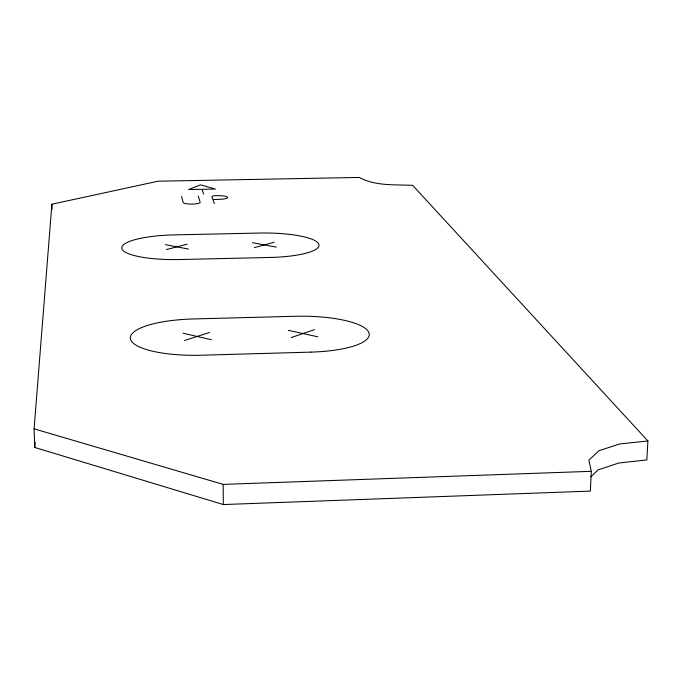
<?xml version="1.0" encoding="UTF-8"?>
<svg xmlns="http://www.w3.org/2000/svg" width="682" height="682" viewBox="0 0 682 682"><rect width="100%" height="100%" fill="white"/><g stroke="black" fill="none" stroke-linecap="round" stroke-linejoin="round"><path stroke-width="1.02" d="M647.9 440.956L619.708 443.982L598.984 450.674L588.856 460.205L591.294 471.305L590.356 491.1L223.312 504.552L34.739 447.46L34.1 428.833L51.883 204.208L158.105 181.207L359.354 177.448C375.441 186.229 394.929 184.481 412.678 185.351L647.9 440.956L646.851 459.907L618.736 463.018L598.054 469.898L590.834 476.897M34.739 447.46L35.14 442.158M291.274 337.53L314.462 329.653M184.524 340.471L209.51 332.492M254.463 247.6L274.096 242.238M166.391 249.578L187.252 244.165M34.1 428.833L223.176 484.391L591.294 471.305M213.901 199.476L218.913 199.374A9.352 1.858 -0.3 0 0 227.558 197.345A9.352 1.858 -0.3 0 0 217.558 195.674L216.143 195.7A4.535 0.895 -0.3 0 0 211.94 196.689L214.353 203.56M201.071 189.323L188.599 189.562L200.551 184.865L215.418 189.05L202.017 189.306L203.586 194.046M252.468 242.715L276.346 247.106M165.402 244.65L188.488 249.083M288.333 330.361L317.761 336.797M183.074 333.217L211.335 339.73M198.232 196.058L200.167 202.204A8.499 1.714 -0.5 0 1 192.179 204.089A8.499 1.714 -0.5 0 1 183.194 202.545L181.531 196.382M51.883 204.208L52.037 209.238M223.176 484.391L223.312 504.552M311.035 352.117L201.352 355.228A66.708 18.209 -0.7 0 1 130.433 338.92A66.708 18.209 -0.7 0 1 193.168 318.963L295.425 316.269A66.265 18.013 0.3 0 1 368.792 332.398A66.265 18.013 0.3 0 1 311.035 352.117M269.816 257.464L179.75 259.535A55.02 12.37 -0.7 0 1 121.856 248.444A55.02 12.37 -0.7 0 1 174.183 234.889L259.186 233.048A54.679 12.267 0 0 1 318.75 244.045A54.679 12.267 0 0 1 269.816 257.464"/></g></svg>
